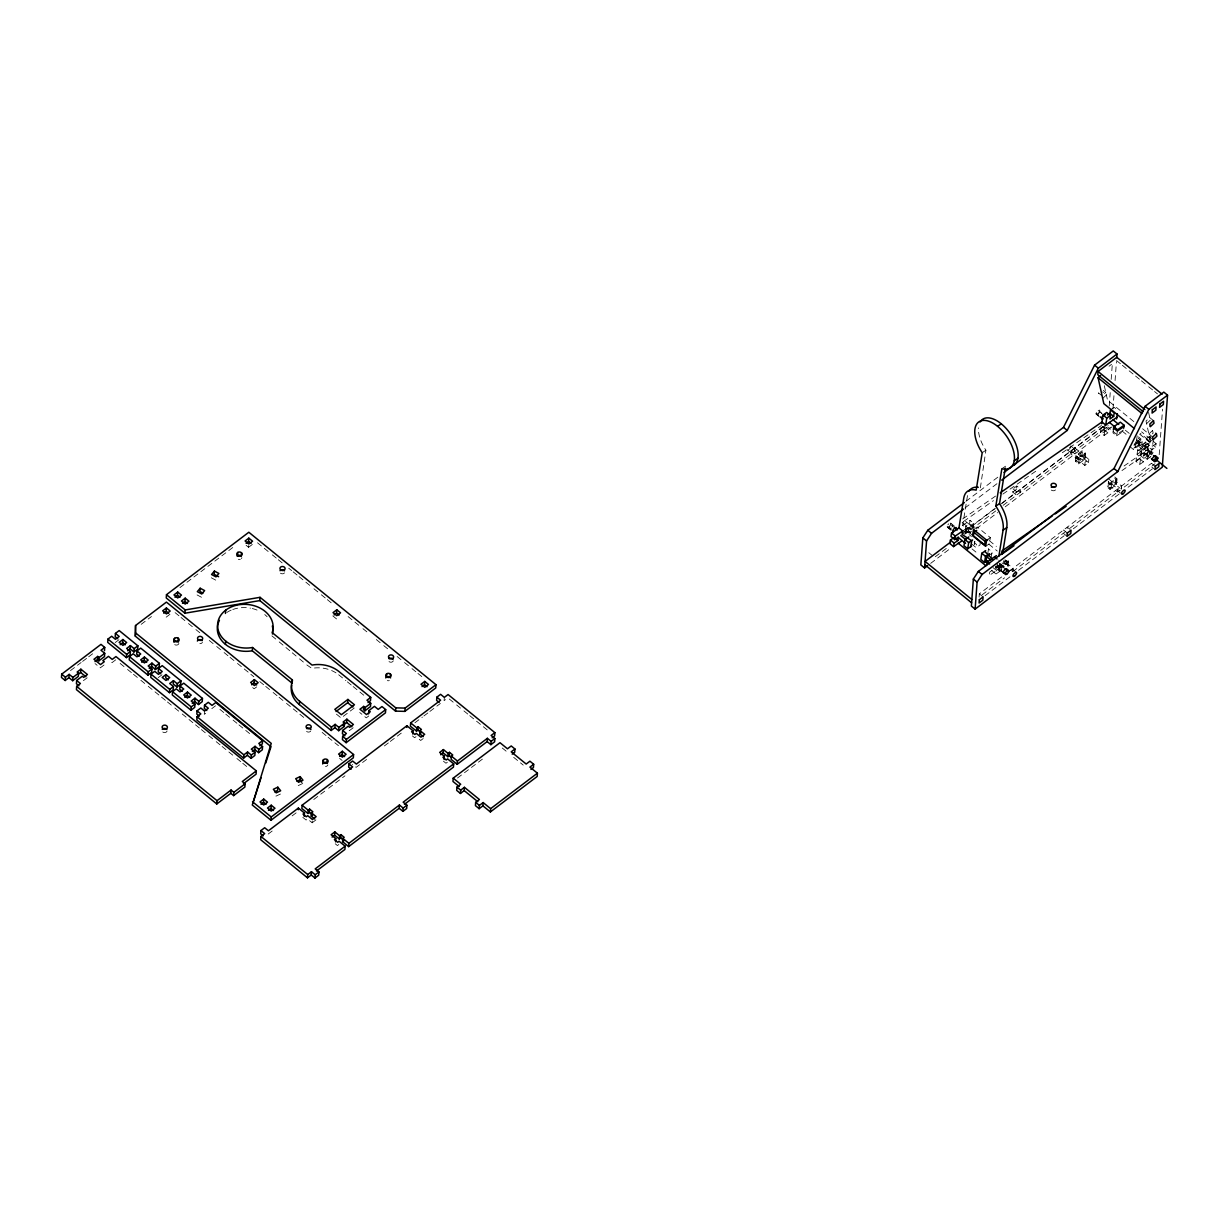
<?xml version="1.0" encoding="UTF-8"?>
<svg xmlns="http://www.w3.org/2000/svg" width="1229" height="1229" viewBox="0 0 1229 1229"><rect width="100%" height="100%" fill="white"/><g stroke="black" fill="none" stroke-linecap="round" stroke-linejoin="round"><path stroke-width="0.75" stroke-dasharray="5 3.75" d="M204.536 711.053L204.306 714.341L206.795 712.436M246.092 545.277L248.596 547.304L248.826 544.032M302.81 817.362L306.082 820.035L307.48 818.96L312.166 822.769L312.396 819.497M444.345 697.381L444.099 700.653L446.588 698.763M971.617 543.94L976.287 547.75L976.533 544.478L974.198 542.573M980.281 541.636L980.035 544.908L976.287 547.75M979.098 597.125L979.344 593.853L1003.294 575.694M1001.466 571.762L998.194 569.088L998.516 564.587M999.93 563.527L999.684 566.799L997.349 564.894M1006.167 560.516L1008.348 562.298L1001.804 567.26L1001.558 570.533L998.286 567.859L1004.83 562.897L1008.103 565.57L1006.705 566.63L1006.95 563.358L1013.034 568.305L1012.788 571.577L1010.346 569.611M1003.663 560.685L1003.432 563.957L998.747 560.147M1005.076 559.625L1004.738 564.126L1008.01 566.799L1008.441 561.069L1006.259 559.287M1013.019 488.835L1016.767 491.892L1016.521 495.164L1012.788 492.107L1013.019 488.835L1016.767 485.993L1020.516 489.05L1020.27 492.322L1016.521 489.28L1016.767 485.993M1075.39 461.259L1075.805 455.513L1082.35 450.551L1085.637 453.224L1085.207 458.955L1078.663 463.917L1075.39 461.259L1081.935 456.282L1082.35 450.551M1078.663 463.917L1079.077 458.187L1085.637 453.224M1084.838 465.438L1085.069 462.165L1088.817 459.323L1084.132 455.513L1083.901 458.786L1088.571 462.596L1084.838 465.438L1080.153 461.628L1080.399 458.356L1085.069 462.165M1088.571 462.596L1088.817 459.323M1104.717 425.188L1104.487 428.46L1100.738 425.418M1109.234 405.939L1110.217 392.665M1111.185 379.392L1112.306 364.23M1112.982 408.996L1113.95 395.723M1115.072 380.544L1116.454 361.587M1108.22 484.487L1108.466 481.215M1114.795 476.975L1116.977 478.757L1106.73 486.792L1110.002 489.449L1110.432 483.719L1108.251 481.937M1110.002 489.449L1116.562 484.487L1116.977 478.757M1121.324 489.28L1121.57 485.993L1115.486 481.046L1115.241 484.318L1120.111 488.282M1155.26 466.344L1151.512 463.287L1151.266 466.574L1155.014 469.616M1159.208 454.684L1162.557 409.18M980.373 487.805L985.904 450.198A27.821 14.733 55.6 0 1 978.468 427.892M1112.107 426.832L1108.389 429.413L1107.867 432.9L1104.164 435.481L1100.416 432.439L1101.445 425.48L1105.194 428.522L1108.911 425.941M1100.416 432.439L1104.134 429.843L1104.641 426.371M1104.164 435.481L1105.455 426.786M1113.397 429.735L1112.936 432.792L1116.685 435.834L1123.183 431.302M1116.685 435.834L1117.591 429.751M1129.774 446.511L1133.522 449.553L1134.428 443.469M1137.194 435.896L1136.287 441.979L1142.309 447.049L1139.713 464.439L1135.98 461.397L1138.576 444.007L1142.279 441.411L1146.027 444.468L1145.505 447.94L1141.772 444.898L1142.279 441.411M1138.822 444.698L1139.344 441.211L1148.7 448.831L1148.178 452.318L1144.476 454.899L1135.104 447.279L1135.627 443.807L1144.982 451.427L1144.476 454.899M1138.438 436.909L1140.927 438.937L1140.02 445.021L1133.522 449.553M1135.98 461.397L1139.682 458.801L1140.205 455.329L1143.922 452.748L1147.671 455.79L1147.149 459.277L1143.4 456.22L1143.922 452.748M1140.727 451.857L1141.249 448.37M1144.445 449.261L1144.967 445.789M1141.772 444.898L1145.474 442.317L1145.996 438.83L1149.714 436.249L1153.463 439.291L1151.112 454.945M1139.713 464.439L1143.431 461.858L1143.953 458.371L1147.671 455.79M1143.4 456.22L1147.118 453.639L1149.714 436.249M1145.505 447.94L1149.223 445.359L1149.745 441.887L1153.463 439.291M1121.969 470.553L1140.758 457.48L1137.009 454.438L1148.163 446.68L1151.896 449.722L1155.613 447.141L1156.136 443.669L1141.572 431.809M967.484 495.564L962.676 525.397L966.409 528.439L965.287 535.46M965.241 529.868L965.81 526.365L969.512 523.815L970.08 520.313L973.829 523.354L973.26 526.872L969.558 529.407L968.99 532.925L965.241 529.868L968.959 527.333L972.692 530.375M965.303 532.956L968.391 530.836L968.959 527.333M974.198 544.309L974.689 541.236M974.428 544.401L974.92 541.328M987.778 553.542L988.515 548.933M974.766 528.654L977.239 526.964L990.344 537.626L989.345 543.771L985.643 546.321M991.05 558.027L992.033 551.882M995.521 567.829L995.797 566.077L1003.279 572.176M991.634 570.425L995.997 573.989L996.565 570.471L992.817 567.429M997.702 563.466L997.134 566.968L1000.836 564.434M995.997 573.989L999.715 571.454L1000.268 567.936L996.535 564.894M992.187 570.364L989.714 572.053L989.145 575.556L1007.688 562.851L1008.256 559.349L1004.554 561.883M1102.659 398.473L1106.377 394.985L1102.628 391.943M1148.593 412.406L1149.729 417.568L1146.027 421.055L1150.59 441.749L1140.358 433.407M1150.298 420.164L1146.596 423.636L1150.344 426.693M1148.885 433.991L1152.587 430.503L1156.335 433.56M70.514 670.573L81.099 662.539M82.604 661.402L87.151 657.961M88.657 656.808L93.189 653.367M179.972 587.57L234.862 545.937M115.188 642.583L118.936 639.741M141.181 624.332L151.474 616.528M248.596 547.304L252.329 544.462M166.192 617.158L169.925 614.316M83.434 680.636L87.182 677.793M104.019 665.027L100.286 667.869L95.048 663.599M115.726 659.835L111.977 662.677L109.489 660.649M158.234 677.64L161.982 674.798M211.787 708.657L215.536 705.815M256.646 686.903L254.142 688.793L250.409 685.751M354.229 708.042L341.124 717.982L334.58 712.636M353.169 727.783L349.435 730.625L348.022 729.488M368.761 715.954L366.273 717.859L359.728 712.513M268.183 834.045L272.669 830.65M292.133 815.887L296.635 812.477M313.764 799.495L327.129 789.341M328.619 788.219L344.965 775.822M366.549 759.461L356.133 767.357L352.4 764.3M384.37 745.942L388.84 742.562M390.315 741.425L403.696 731.286M414.91 722.79L422.392 717.106M423.882 715.985L428.383 712.574M429.873 711.437L440.351 703.495M416.032 736.663L414.619 737.723L412.437 735.941M312.166 822.769L315.899 819.943M423.206 738.568L420.702 740.472L417.199 737.615M338.835 844.492L337.422 845.567L335.24 843.785M447.371 762.18L445.973 763.255L442.701 760.582M457.495 778.018L483.151 758.57M1109.05 366.227L1111.554 364.337M965.917 501.355L997.933 477.082M965.088 507.884L997.103 483.596M1012.788 492.107L1016.521 489.28M962.491 533.048L994.476 508.791M1001.912 503.153L1103.227 426.325M964.965 531.466L995.398 508.391M1001.481 503.782L1103.427 426.478M935.3 556.752L948.788 546.536M995.72 510.941L965.994 533.478L966.24 530.206L972.323 535.153M1003.156 505.303L1108.22 425.618M930.676 563.358L950.447 548.364M976.318 528.747L997.61 512.585M1005.23 506.824L1110.202 427.216M998.194 569.088L1008.441 561.069M1009.286 571.147L1151.512 463.287M982.094 594.851L1004.554 577.83M1012.788 571.577L1067.064 530.436L1067.294 527.149L1071.043 530.206M1070.029 528.178L1120.08 490.217M1124.32 487.007L1155.014 463.732M985.074 595.696L1010.929 576.078M1018.534 570.317L1064.191 535.706M1073.316 528.777L1120.479 493.013M1128.084 487.237L1152.433 468.787M1111.677 409.011L1114.15 407.291L1117.898 410.332M995.551 496.086L962.676 518.961L973.906 528.117M963.72 521.357L993.462 500.649M1002.849 494.119L1037.291 470.154M1062.332 452.718L1101.445 425.48M1123.383 430.012L1116.869 434.528L1113.136 431.487M1135.734 442.563L1140.927 438.937M1134.244 444.775L1140.742 440.243L1138.238 438.215M1133.722 448.247L1140.22 443.73L1136.472 440.673M1142.309 447.049L1146.027 444.468M1124.059 465.991L1141.28 454.008L1137.532 450.966L1148.669 443.208L1152.418 446.25L1156.136 443.669M1144.982 451.427L1148.7 448.831M1147.149 459.277L1150.866 456.681L1147.118 453.639M982.201 452.733L985.904 450.198M1001.85 468.741L1005.552 466.206M962.368 525.613L970.08 520.313M962.706 530.989L973.829 523.354M962.138 534.492L965.84 531.957L971.463 536.52M968.99 532.925L971.463 531.235M986.626 540.176L990.344 537.626M988.346 555.831L992.049 553.296L992.264 551.975L988.285 548.841M999.223 565.279L997.364 566.554L1001.113 569.611M280.427 794.042L275.972 796.146L274.067 793.765M302.733 783.457L298.278 785.577L296.373 783.18M211.311 577.784L215.782 580.149M197.07 594.928L201.525 597.294M1116.531 360.558L1120.925 364.122M1122.384 365.32L1134.09 374.845M1135.55 376.043L1139.928 379.607M1141.388 380.806L1147.241 385.568M1148.7 386.751L1153.094 390.33M1154.553 391.513L1157.472 393.894M1149.729 417.568L1153.478 420.625M1103.304 390.376L1105.808 392.404L1102.09 395.876L1098.357 392.834L1098.926 395.415M1133.829 421.593L1107.513 400.162L1104.272 385.507M1142.601 428.752L1152.618 437.032M1153.201 439.629L1149.453 436.572L1153.155 433.1L1152.587 430.503M1145.996 438.83L1149.745 441.887M1139.606 434.098L1155.613 447.141M1145.474 442.317L1149.223 445.359M1125.365 430.227L1129.758 433.806M1137.071 439.752L1153.155 452.856M1149.007 455.79L1146.319 453.609A2.642 1.091 -50.8 0 1 1145.105 452.118A2.642 1.091 -50.8 0 1 1148.332 449.875L1152.341 453.148M1148.439 450.582L1152.449 453.839M1098.188 410.501L1103.857 415.018M1146.841 450.137L1154.4 456.174M1122.2 431.118L1128.053 435.88M1135.366 441.841L1151.45 454.945M1096.068 413.528L1098.741 415.709M1144.721 453.163L1148.746 456.435M1096.191 414.219L1098.864 416.401M1144.844 453.854L1148.854 457.127M1107.836 427.262L1110.34 429.29M1105.9 427.385L1108.389 429.413M1140.205 455.329L1143.953 458.371M1104.134 429.843L1107.867 432.9M1139.682 458.801L1143.431 461.858M1114.703 478.204L1116.884 479.986L1110.34 484.948L1107.068 482.275M1070.689 445.897L1074.423 448.954A2.581 1.06 -50.8 0 1 1072.671 452.549A2.581 1.06 -50.8 0 1 1071.273 451.35A2.581 1.06 -50.8 0 1 1074.423 448.954M1081.935 456.282L1085.207 458.955M1113.29 481.814L1116.562 484.487M1108.466 478.788L1111.968 481.66M1075.805 455.513L1079.077 458.187M1067.402 449.891L1071.15 452.948M1117.944 491.047L1120.433 493.09M1067.294 533.048L1063.561 529.991L1063.315 533.263L1067.064 536.32M969.512 523.815L973.26 526.872M989.345 540.683L996.366 546.398M962.169 522.448L970.587 529.3M988.838 544.17L997.257 551.022M965.81 526.365L969.558 529.407M968.391 530.836L970.879 532.879M1005.199 560.823L1007.688 562.851M1012.681 569.365L1016.414 572.422M950.739 523.185L956.362 527.763M1000.652 563.834L1006.889 568.919M999.515 563.527L1003.248 566.584M999.699 564.249L1001.881 566.031M954.887 527.994L949.28 523.416A2.642 1.091 -50.8 0 1 950.77 524.23A2.642 1.091 -50.8 0 1 948.097 527.256A2.642 1.091 -50.8 0 1 947.528 525.397M1001.681 566.093L1005.43 569.15M999.607 565.478L1001.804 567.26M948.711 526.918L951.384 529.1M947.144 526.442L952.752 531.02M947.252 527.149L952.859 531.727M1003.386 572.883L995.905 566.784A2.642 1.091 -50.8 0 0 998.762 565.14M972.047 548.917L977.869 553.664M995.336 567.89L999.715 571.454M928.817 552.697L932.55 555.754M979.344 593.853L983.077 596.91M257.506 542.788L270.872 553.68M272.362 554.893L276.817 558.519M278.292 559.733L282.747 563.358M288.692 568.197L291.672 570.609M293.147 571.823L297.602 575.449M299.093 576.662L312.458 587.554M313.948 588.768L319.893 593.607M321.368 594.805L325.823 598.431M327.313 599.644L333.259 604.484M348.114 616.589L361.48 627.466M362.954 628.68L367.425 632.305M376.335 639.572L382.265 644.411M383.755 645.624L389.701 650.464M397.121 656.501L403.066 661.34M404.556 662.554L410.486 667.393M411.976 668.607L416.431 672.232M417.921 673.446L423.867 678.285M449.307 699.009L455.145 703.771M456.62 704.954L462.457 709.717M463.917 710.915L468.31 714.479M469.77 715.677L487.314 729.965M502.246 748L507.239 752.071M513.691 757.341L523.231 765.099M332.813 615.898L336.546 618.94M338.666 674.767L345.902 680.651M347.346 681.834L351.678 685.367M353.122 686.55L364.706 695.967M175.102 612.641L179.557 616.267M181.032 617.48L186.977 622.32M188.467 623.533L194.412 628.372M195.887 629.571L201.833 634.41M209.253 640.463L215.198 645.302M216.688 646.515L222.633 651.355M224.108 652.568L228.563 656.194M230.053 657.392L235.999 662.231M237.489 663.445L249.364 673.123M250.854 674.337L253.819 676.749M259.765 681.588L264.22 685.229M265.71 686.427L271.64 691.266M273.13 692.48L277.585 696.106M279.075 697.319L285.005 702.158M286.495 703.372L298.386 713.05M299.861 714.264L305.806 719.103M322.152 732.407L326.607 736.033M328.082 737.246L338.482 745.711M339.619 758.401L342.108 760.444M219.914 709.394L224.308 712.958M225.767 714.157L231.62 718.919M233.08 720.102L237.458 723.681M238.933 724.88L250.624 734.404M120.15 663.445L126.065 668.269M127.539 669.467L131.979 673.077M133.454 674.275L139.369 679.099M140.843 680.298L146.743 685.106M148.233 686.32L160.047 695.937M161.521 697.15L165.961 700.76M167.436 701.959L173.35 706.767M174.825 707.981L180.74 712.789M182.215 713.988L194.028 723.62M195.503 724.818L199.943 728.428M201.418 729.627L207.332 734.45M208.807 735.649L214.722 740.457M216.196 741.671L220.621 745.281M222.096 746.479L235.4 757.31M236.874 758.508L241.314 762.118M242.789 763.332L248.704 768.14M271.932 635.869L277.754 640.708M279.198 641.922L290.827 651.6M292.272 652.814L298.094 657.653M299.538 658.867L305.36 663.706M306.804 664.92L311.828 668.361A27.821 21.83 4.2 0 1 337.345 673.753M947.882 524.829A2.642 1.091 -50.8 0 1 948.788 523.8M1001.604 569.211A2.642 1.091 -50.8 0 1 999.53 569.273A2.642 1.091 -50.8 0 1 1001.835 565.985A2.642 1.091 -50.8 0 1 1003.11 567.076M1148.332 449.875A2.642 1.091 -50.8 0 1 1146.319 453.609M1055.465 489.91A2.642 1.982 8.5 0 1 1051.317 490.064M1149.176 457.05A2.642 1.091 -50.8 0 1 1149.468 454.254A2.642 1.091 -50.8 0 1 1152.218 453.209M1152.218 453.624A2.642 1.091 -50.8 0 1 1151.819 454.669M1119.942 490.233A2.581 1.06 -50.8 0 1 1117.745 490.432A2.581 1.06 -50.8 0 1 1120.157 487.16A2.581 1.06 -50.8 0 1 1121.094 488.65M1010.684 570.179A2.581 1.06 -50.8 0 1 1012.865 569.979M964.826 531.358A2.581 1.06 -50.8 0 1 966.071 531.88A2.581 1.06 -50.8 0 1 964.611 534.446M951.077 528.055A2.642 1.091 -50.8 0 1 948.988 528.255A2.642 1.091 -50.8 0 1 950.985 525.06A2.642 1.091 -50.8 0 1 952.721 525.428M952.583 525.92A2.642 1.091 -50.8 0 1 951.983 527.041M1101.537 412.959A2.642 1.091 -50.8 0 1 1101.292 413.512M1098.311 415.863A2.642 1.091 -50.8 0 1 1098.926 413.098A2.642 1.091 -50.8 0 1 1101.583 411.761M1070.782 446.972A2.581 1.06 -50.8 0 1 1067.678 450.014M202.37 642.245A2.581 2.028 4.2 0 1 199.866 643.673M178.896 643.474A2.642 2.074 4.2 0 1 173.811 643.689M327.866 764.807A2.642 2.074 4.2 0 1 325.501 766.466M310.66 731.132A2.581 2.028 4.2 0 1 306.589 731.439M389.332 680.589A2.642 2.074 4.2 0 1 387.304 680.605M241.867 557.613A2.642 2.074 4.2 0 1 241.391 558.611M240.346 559.272A2.642 2.074 4.2 0 1 238.318 559.272M284.513 572.883A2.581 2.028 4.2 0 1 280.458 573.175M393.326 660.803A2.581 2.028 4.2 0 1 388.333 660.664M226.766 612.518A27.821 21.83 4.2 0 1 231.19 610.137M232.788 609.507A27.821 21.83 4.2 0 1 250.516 608.171M252.283 608.555A27.821 21.83 4.2 0 1 258.981 610.921M264.742 614.561A27.821 21.83 4.2 0 1 267.139 616.774M167.083 731.101A2.642 2.074 4.2 0 1 162.228 731.47M1071.043 450.736L1070.797 454.008L1076.881 458.955L1077.126 455.682L1071.043 450.736M1074.776 447.894L1074.545 451.166L1080.629 456.128L1080.859 452.84L1074.776 447.894M1111.738 483.888L1111.508 487.16L1117.591 492.107L1117.822 488.835L1111.738 483.888M1082.273 451.78L1075.713 456.742L1078.985 459.416L1085.545 454.453L1082.273 451.78M1082.027 455.053L1075.483 460.03L1078.755 462.688L1085.299 457.726L1082.027 455.053M1113.366 480.585L1106.822 485.563L1110.094 488.22L1116.654 483.258L1113.366 480.585M1097.666 413.973A2.642 1.091 -50.8 0 0 1099.663 410.256A2.642 1.091 -50.8 0 0 1096.452 412.483A2.642 1.091 -50.8 0 0 1097.666 413.973"/><path stroke-width="1.5" d="M104.496 650.694L104.726 647.422L100.993 644.365L61.696 674.168L61.45 677.44L65.198 680.497L68.932 677.655L69.177 674.383L72.926 677.425L72.68 680.697L68.932 677.655M65.198 680.497L65.429 677.225L69.177 674.383M72.68 680.697L78.287 676.442L78.533 673.169L77.135 672.033L80.868 669.191L87.428 674.521L83.68 677.363L82.282 676.227L76.659 680.482L76.428 683.754L78.917 685.782M76.659 680.482L80.407 683.524L76.659 686.366L76.428 689.638L216.78 803.966L230.822 793.319L231.067 790.047L233.863 792.336L233.633 795.609L230.822 793.319M78.134 674.352L80.638 672.463L80.868 669.191M97.475 659.696L97.721 656.424L99.119 657.561L98.873 660.833L97.475 659.696L94.986 661.586M104.726 647.422L100.993 650.249L104.726 653.306L104.496 656.578L98.873 660.833M133.915 651.938L137.648 649.096L137.894 645.824L119.182 630.569L115.434 633.411L119.182 636.468L115.434 639.295L111.685 636.253L107.952 639.095L107.706 642.368L126.418 657.607L130.166 654.765L130.412 651.493L126.664 648.451L130.412 645.609L134.145 648.651L133.915 651.938L130.166 648.881L130.412 645.609M115.434 633.411L115.188 636.683L117.692 638.727M120.181 644.672L122.685 642.782L122.915 639.51L126.664 642.567L122.915 645.394L119.182 642.352L122.915 639.51M126.418 657.607L126.664 654.335L130.412 651.493M155.438 669.467L159.171 666.625L159.417 663.353L140.705 648.113L136.957 650.94L140.705 653.997L136.957 656.824L133.208 653.782L129.475 656.624L129.229 659.896L147.941 675.136L151.689 672.294L151.935 669.022L148.187 665.98L151.935 663.138L155.668 666.179L155.438 669.467L151.689 666.41L151.935 663.138M135.543 625.515L135.543 632.874L271.24 743.391L252.283 805.01L270.995 820.25L353.337 757.817L353.583 754.529L166.422 602.102L135.543 625.515L135.313 636.161L270.995 746.664L265.725 763.071M135.313 636.161L135.543 632.874M136.957 650.94L136.711 654.212L139.215 656.255M141.704 662.216L144.208 660.311L144.438 657.039L148.187 660.096L144.438 662.923L140.705 659.881L144.438 657.039M147.941 675.136L148.187 671.864L151.935 669.022M176.961 686.996L180.694 684.154L180.94 680.881L162.228 665.642L158.48 668.468L162.228 671.526L158.48 674.368L154.731 671.311L150.998 674.153L150.752 677.425L169.464 692.664L173.212 689.822L173.458 686.55L169.71 683.508L173.458 680.666L177.191 683.723L176.961 686.996L173.212 683.938L173.458 680.666M158.48 668.468L158.234 671.756L160.738 673.784M166.483 594.698L166.253 597.97L184.964 613.21L259.826 600.597L395.508 711.115L404.863 711.376L435.742 687.963L435.988 684.691L248.826 532.249L166.483 594.698L185.21 609.937L260.056 597.325L395.753 707.843L405.109 708.104L435.988 684.691M163.687 613.163L166.192 611.274L166.422 607.986L170.17 611.043L166.422 613.885L162.689 610.828L166.422 607.986M165.961 674.567L162.228 677.409L165.961 680.451L169.71 677.625L165.961 674.567L165.731 677.84L168.219 679.883M169.464 692.664L169.71 689.392L173.458 686.55M174.979 597.233L177.483 595.343L177.713 592.071L181.462 595.113L177.713 597.955L173.98 594.913L177.713 592.071M174.272 641.646L174.503 638.373M198.483 704.524L202.217 701.682L202.462 698.41L183.751 683.17L180.002 685.997L183.751 689.054L180.002 691.896L176.254 688.839L172.521 691.681L172.275 694.953L190.987 710.193L194.735 707.366L194.981 704.079L191.232 701.037L194.981 698.195L198.714 701.252L198.483 704.524L194.735 701.467L194.981 698.195M177.99 641.492L178.236 638.22M182.476 603.331L184.964 601.442L185.21 598.17L188.943 601.211L185.21 604.053L181.462 601.012L185.21 598.17M184.964 613.21L185.21 609.937M180.002 685.997L179.757 689.285L182.261 691.312M184.749 697.273L187.254 695.368L187.484 692.096L191.232 695.153L187.484 697.98L183.751 694.938L187.484 692.096M190.987 710.193L191.232 706.921L194.981 704.079M200.158 588.23L197.316 591.656L201.771 594.022L204.628 590.596L200.158 588.23L199.928 591.502L202.893 593.085M259.826 745.819L262.315 743.929L262.56 740.657L215.766 702.542L212.033 705.385L208.285 702.327L204.536 705.169L208.285 708.227L204.536 711.053L200.803 708.012L197.055 710.854L196.824 714.126L199.313 716.154M197.055 710.854L200.803 713.895L197.055 716.737L196.824 720.01L243.603 758.124L247.352 755.282L247.582 752.01L251.33 755.052L251.085 758.324L247.352 755.282M204.536 705.169L204.306 708.442L206.795 710.485M214.399 571.086L211.557 574.511L216.012 576.877L218.87 573.451L214.399 571.086L214.169 574.358L218.624 576.724M225.445 613.455L225.675 610.183M225.445 644.365L225.69 641.077M216.78 803.966L217.026 800.693L231.067 790.047M237.535 555.692L237.781 552.42M241.514 552.789L241.268 556.076A2.642 2.074 4.2 0 0 237.074 556.076M246.092 543.31L248.596 541.421L248.826 538.148L252.575 541.19L248.826 544.032L245.093 540.975L248.826 538.148M243.603 758.124L243.849 754.836L247.582 752.01M252.529 647.499L292.41 679.975L292.179 683.263L252.283 650.771L252.529 647.499A27.821 21.83 4.2 0 1 217.656 627.312A27.821 21.83 4.2 0 1 247.751 604.484A27.821 21.83 4.2 0 1 272.177 632.597L312.058 665.073A27.821 21.83 4.2 0 1 338.912 671.495L370.728 697.396L370.482 700.684L367.993 702.573M97.721 656.424L93.972 659.251L100.517 664.597L104.265 661.755L102.867 660.603L108.475 656.347L112.223 659.405L115.956 656.563L256.323 770.89L242.297 781.521L245.093 783.81L244.863 787.082L233.633 795.609M259.826 600.597L260.056 597.325M251.653 684.799L254.142 682.909L254.388 679.637L258.136 682.679L254.388 685.521L250.639 682.479L254.388 679.637M254.833 749.598L255.079 746.326L258.812 749.383L258.582 752.655L254.833 749.598L252.344 751.487M255.079 746.326L251.33 749.168L255.079 752.209L254.833 755.482L251.085 758.324M256.323 770.89L256.093 774.162L243.45 783.733M262.56 740.657L258.812 743.484L262.56 746.541L262.315 749.813L258.582 752.655M304.208 816.302L304.454 813.03L298.37 808.067L268.429 830.773L264.681 827.731L260.932 830.558L260.702 833.846L263.19 835.874M260.932 830.558L264.681 833.615L260.932 836.457L260.702 839.73L307.48 877.829L311.229 875.002L311.475 871.714L315.208 874.771L314.977 878.044L311.229 875.002M261.009 804.273L263.513 802.383L263.743 799.111L267.492 802.153L263.743 804.995L260.01 801.938L263.743 799.111M268.506 810.372L270.995 808.482L271.24 805.21L274.973 808.252L271.24 811.094L267.492 808.037L271.24 805.21M270.995 820.25L271.24 816.978L353.583 754.529M277.815 787.174L280.673 790.769L276.202 792.874L273.36 789.295L277.815 787.174L277.585 790.447L274.605 791.86M334.933 727.645L338.666 730.687L338.912 727.414L335.164 724.373L334.933 727.645L331.185 730.487L299.369 704.57L299.615 701.298A27.821 21.83 4.2 0 1 292.41 679.975M301.781 782.258L299.891 779.877L300.122 776.605L295.667 778.71L298.509 782.305L302.979 780.185L300.122 776.605M298.248 809.711L298.37 808.067M412.744 733.99L412.99 730.717L406.907 725.755L356.379 764.069L352.631 761.028L348.898 763.87L352.631 766.911L302.104 805.225L301.873 808.513L307.957 813.46L309.355 812.4L309.6 809.128L312.873 811.785L311.475 812.845L311.229 816.133L314.732 818.99M307.957 813.46L308.187 810.188L309.6 809.128M307.48 877.829L307.726 874.556L311.475 871.714M323.227 762.994L323.473 759.722M334.058 614.946L336.546 613.056L336.792 609.784L340.541 612.825L336.792 615.668L333.044 612.626L336.792 609.784M334.856 831.91L334.626 835.182L339.296 838.992L339.542 835.72L334.856 831.91L331.123 834.737L335.794 838.547L334.396 839.622L337.668 842.28L339.066 841.22L345.149 846.182L315.208 868.888L318.956 871.929L318.71 875.202L314.977 878.044M326.96 762.825L327.206 759.553M331.185 730.487L331.431 727.199L335.164 724.373M338.666 730.687L344.289 726.431L344.519 723.159L343.121 722.022L346.87 719.18L353.414 724.511L349.666 727.353L348.268 726.201L342.645 730.456L342.415 733.744L344.903 735.772M342.645 730.456L346.394 733.513L342.645 736.355L342.415 739.628L346.148 742.669L385.46 712.866L385.691 709.594L381.958 706.552L378.209 709.394L374.461 706.337L368.854 710.592L368.608 713.865M335.563 841.834L335.794 838.547M339.619 756.449L342.108 754.545L342.353 751.272L346.086 754.329L342.353 757.156L338.605 754.114L342.353 751.272M336.024 711.53L347.669 702.711L347.915 699.424L354.459 704.77L341.37 714.694L334.81 709.363L347.915 699.424M344.12 724.342L346.624 722.452L346.87 719.18M346.148 742.669L346.394 739.397L385.691 709.594M339.296 838.992L340.71 837.932L340.94 834.645L344.212 837.318L342.814 838.378L342.568 841.665L348.652 846.612L399.179 808.298L399.425 805.026L403.173 808.067L402.928 811.34L399.179 808.298M348.898 763.87L348.652 767.142L351.156 769.17M345.149 846.182L344.919 849.454L316.467 871.023M348.652 846.612L348.898 843.34L399.425 805.026M364.875 710.823L365.105 707.551L363.707 706.398L363.461 709.686L364.875 710.823L370.482 706.567L370.728 703.295L366.979 700.238L370.728 697.396M386.505 677.041L386.751 673.753M390.238 677.394L390.469 674.122M395.508 711.115L395.753 707.843M404.863 711.376L405.109 708.104M406.784 727.399L406.907 725.755M492.138 737.815L494.626 735.925L494.872 732.638L448.078 694.539L444.345 697.381L440.596 694.324L436.848 697.166L440.596 700.207L410.655 722.913L410.409 726.201L416.493 731.147L417.891 730.087L418.137 726.815L421.409 729.473L420.011 730.548L419.765 733.821L423.283 736.678M443.408 749.598L443.162 752.87L447.848 756.68L448.078 753.408L443.408 749.598L439.659 752.44L444.345 756.25L442.932 757.31L446.204 759.983L447.617 758.907L453.701 763.87L403.173 802.184L406.907 805.225L406.676 808.513L402.928 811.34M416.493 731.147L416.739 727.875L418.137 726.815M422.023 686.596L424.512 684.707L424.758 681.419L428.491 684.476L424.758 687.318L421.009 684.261L424.758 681.419M436.848 697.166L436.618 700.438L439.106 702.466M444.099 759.522L444.345 756.25M447.848 756.68L449.246 755.62L449.491 752.348L452.764 755.005L451.35 756.081L451.12 759.353L457.203 764.3L487.145 741.594L487.375 738.322L491.124 741.364L490.878 744.651L487.145 741.594M453.701 763.87L453.455 767.142L404.418 804.334M512.216 754.176L514.721 752.286L514.951 749.014L511.218 745.957L507.469 748.799L499.988 742.7L453.194 778.172L452.963 781.46L459.2 786.529M457.203 764.3L457.434 761.028L487.375 738.322M453.194 778.172L460.691 784.271L456.942 787.113L456.696 790.385L460.445 793.442L464.193 790.6L464.424 787.328L479.402 799.511L475.654 802.353L475.423 805.625L479.156 808.682L482.905 805.84L483.151 802.568L490.632 808.667L490.386 811.939L482.905 805.84M460.445 793.442L460.691 790.155L464.424 787.328M479.156 808.682L479.402 805.41L483.151 802.568M494.872 732.638L491.124 735.48L494.872 738.537L494.626 741.809L490.878 744.651M514.951 749.014L511.218 751.841L526.181 764.039L529.929 761.197L533.678 764.254L533.432 767.526L530.943 769.415M533.678 764.254L529.929 767.096L537.411 773.179L537.181 776.467L490.386 811.939M964.396 502.523L927.803 530.267L922.825 537.903L920.844 564.925L924.592 567.967L927.634 565.663M924.592 567.967L926.574 540.96L931.551 533.309L963.567 509.036M973.353 579.059L971.371 606.081L975.119 609.123L1162.265 467.22L1167.55 395.154L1163.802 392.112L1145.09 406.307L1114.012 468.526L978.345 571.424L973.353 579.059L977.101 582.116L975.119 609.123M1162.112 394.202L1116.777 357.286L1098.065 371.465L1097.82 374.753L1143.154 411.669M1116.746 357.793L1117.023 353.998L1113.274 350.956L1094.563 365.151L1063.484 427.369L1004.032 472.458M976.717 530.406L973.936 532.341L973.414 535.813L984.644 544.969L985.166 541.482L987.947 539.546M1101.706 423.744L1103.012 415.049L1106.73 412.452L1110.463 415.51L1109.956 418.981L1113.658 416.401L1114.181 412.913L1110.432 409.871L1109.925 413.343L1107.437 415.079M1000.237 492.814L1101.967 421.993L1105.716 425.05L1106.761 418.09L1110.463 415.51M1113.397 429.735L1113.843 426.693L1120.341 422.177L1124.089 425.219L1123.629 428.26M1116.593 419.028L1117.376 413.804M954.119 537.503L950.416 540.038L949.848 543.556L953.596 546.598L961.324 541.298M959.265 527.733L951.553 533.017L950.985 536.535L954.718 539.577L958.436 537.042L957.867 540.545L954.165 543.095L953.596 546.598M954.718 539.577L955.286 536.074L963.014 530.774M968.851 536.904L964.965 539.562L963.966 545.707L967.715 548.764L971.601 546.091M967.715 548.764L968.698 542.619L972.6 539.946M970.726 546.951L971.709 540.806L962.138 534.492L962.706 530.989L958.958 527.932L963.766 498.098A27.821 14.733 55.6 0 1 976.164 490.141L982.201 452.733A27.821 14.733 55.6 0 1 981.449 420.671A27.821 14.733 55.6 0 1 1011.559 445.19A27.821 14.733 55.6 0 1 1001.85 468.741L995.828 506.148A27.821 14.733 55.6 0 1 1003.079 530.114L998.87 556.215M985.704 550.623L981.802 553.28L980.819 559.425L984.552 562.483L987.148 560.701M984.552 562.483L985.55 556.338L989.437 553.664M989.191 555.001L986.718 556.691L986.165 560.209L988.838 562.39M986.534 565.494L987.102 561.991L996.381 555.631M1002.572 553.68L1006.781 527.564A27.821 14.733 55.6 0 0 999.53 503.613L1005.261 468.065M253.451 801.369L261.055 777.665M1001.681 480.14L1067.233 430.427L1098.311 368.193L1117.023 353.998M977.101 582.116L982.079 574.465L1117.76 471.583L1148.838 409.349L1167.55 395.154M1134.505 428.644L1103.811 403.634L1098.096 377.764L1100.569 375.444M72.926 677.425L78.533 673.169M99.119 657.561L104.726 653.306M127.678 650.771L130.166 648.881M134.145 648.651L137.894 645.824M149.201 668.299L151.689 666.41M155.668 666.179L159.417 663.353M177.191 683.723L180.94 680.881M192.231 703.372L194.735 701.467M198.714 701.252L202.462 698.41M251.33 755.052L255.079 752.209M258.812 749.383L262.56 746.541M233.863 792.336L245.093 783.81M363.707 706.398L359.959 709.241L366.519 714.571L370.252 711.745L368.854 710.592M338.912 727.414L344.519 723.159M365.105 707.551L370.728 703.295M304.454 813.03L303.041 814.09L306.328 816.747L307.726 815.687L312.396 819.497L316.145 816.655L311.475 812.845M412.99 730.717L411.592 731.777L414.864 734.45L416.262 733.375L420.948 737.185L424.681 734.358L420.011 730.548M311.229 816.133L312.627 815.057M419.765 733.821L421.178 732.745L417.891 730.087M332.122 837.072L334.626 835.182M440.673 754.76L443.162 752.87M339.542 835.72L340.94 834.645M448.078 753.408L449.491 752.348M342.568 841.665L343.982 840.59L340.71 837.932M315.208 874.771L318.956 871.929M403.173 808.067L406.907 805.225M491.124 741.364L494.872 738.537M490.632 808.667L537.411 773.179M950.524 542.127L925.068 561.423L971.862 599.537M1105.716 425.05L1116.854 417.292M1124.089 425.219L1117.591 429.751L1113.843 426.693M1123.89 426.524L1117.391 431.056L1113.658 427.999M1052.07 516.119L1001.988 550.976L1001.466 554.448L1013.986 545.737M1055.189 513.937L1066.158 506.302M997.564 426.355L1001.282 423.805M1014.248 460.783L1017.95 458.248M995.828 506.148L999.53 503.613M1003.079 530.114L1006.781 527.564M296.911 781.291L299.891 779.877M1094.563 365.151L1098.311 368.193M1145.09 406.307L1148.838 409.349M1098.065 371.465L1144.86 409.58M1098.096 377.764L1141.956 413.497M1109.925 413.343L1113.658 416.401M1113.151 419.872L1118.759 424.451M1155.122 456.02L1157.795 458.202M1153.524 455.575L1156.197 457.756M1103.012 415.049L1106.761 418.09M1155.936 459.492L1166.889 468.403M1109.434 422.453L1115.041 427.031M1100.078 416.8L1102.751 418.981M1151.419 458.601L1154.092 460.783M1063.484 427.369L1067.233 430.427M1114.012 468.526L1117.76 471.583M973.936 532.341L985.166 541.482M994.522 556.906L997.011 558.934M984.813 551.468L992.556 559.272M1008.871 571.147L1006.997 569.626A2.642 1.091 -50.8 0 0 1005.43 569.15A2.642 1.091 -50.8 0 0 1003.279 572.176L1005.153 573.697M954.626 527.763L957.299 529.945M1005.43 569.15L1007.288 570.671M960.786 535.567L966.132 539.93M986.718 556.691L990.743 559.963M964.965 539.562L968.698 542.619M981.802 553.28L985.55 556.338M958.881 537.995L965.579 543.433M951.553 533.017L955.286 536.074M987.102 561.991L989.606 564.019M955.379 538.517L957.867 540.545M958.159 543.157L985.812 565.693M950.416 540.038L954.165 543.095M927.803 530.267L931.551 533.309M978.345 571.424L982.079 574.465M922.825 537.903L926.574 540.96M924.822 564.695L971.617 602.809M248.596 541.421L251.085 543.448M336.546 613.056L339.05 615.099M424.512 684.707L427.016 686.734M410.655 722.913L416.739 727.875M451.35 756.081L457.434 761.028M449.246 755.62L451.427 757.402M464.193 790.6L477.804 801.692M456.942 787.113L460.691 790.155M475.654 802.353L479.402 805.41M347.669 702.711L352.923 706.967M346.624 722.452L351.863 726.723M342.876 725.294L344.289 726.431M177.483 595.343L179.972 597.371M184.964 601.442L187.453 603.47M299.615 701.298L331.431 727.199M342.645 736.355L346.394 739.397M166.192 611.274L168.68 613.302M254.142 682.909L256.646 684.937M342.108 754.545L344.612 756.588M122.685 642.782L125.174 644.826M144.208 660.311L146.697 662.354M187.254 695.368L189.742 697.411M107.952 639.095L126.664 654.335M129.475 656.624L148.187 671.864M150.998 674.153L169.71 689.392M172.521 691.681L191.232 706.921M197.055 716.737L243.849 754.836M302.104 805.225L308.187 810.188M342.814 838.378L348.898 843.34M309.355 812.4L311.536 814.166M263.513 802.383L266.002 804.411M270.995 808.482L273.483 810.51M252.513 801.738L271.24 816.978M80.638 672.463L85.876 676.733M61.696 674.168L65.429 677.225M76.659 686.366L217.026 800.693M260.932 836.457L307.726 874.556M980.097 422.008A27.821 14.733 55.6 0 1 1008.563 431.333A27.821 14.733 55.6 0 1 1013.833 465.315M968.913 491.339A27.821 14.733 55.6 0 1 978.299 487.283M1004.861 572.653A2.642 1.091 -50.8 0 1 1003.279 572.176M1051.302 487.252A2.642 1.982 8.5 0 1 1054.482 487.13M1153.34 459.969A2.642 1.091 -50.8 0 1 1152.387 458.694A2.642 1.091 -50.8 0 1 1154.861 455.913A2.642 1.091 -50.8 0 1 1155.813 457.173M953.105 531.88A2.642 1.091 -50.8 0 1 954.395 528.378A2.642 1.091 -50.8 0 1 956.331 528.977M1102.812 418.812A2.642 1.091 -50.8 0 1 1102.275 416.708A2.642 1.091 -50.8 0 1 1105.317 414.803M173.888 642.106A2.642 2.074 4.2 0 1 178.466 641.907M322.659 763.946A2.642 2.074 4.2 0 1 327.421 763.24M197.377 641.046A2.581 2.028 4.2 0 1 202.109 640.693M306.589 728.567A2.581 2.028 4.2 0 1 310.922 729.596M385.722 677.901A2.642 2.074 4.2 0 1 390.607 677.87M280.043 570.717A2.581 2.028 4.2 0 1 284.513 570.84M389.009 658.729A2.581 2.028 4.2 0 1 393.065 659.251M299.369 704.57A27.821 21.83 4.2 0 1 291.657 685.091M252.283 650.771A27.821 21.83 4.2 0 1 224.2 643.274A27.821 21.83 4.2 0 1 219.423 620.368M272.346 625.96A27.821 21.83 4.2 0 1 272.454 634.026M162.228 729.381A2.642 2.074 4.2 0 1 166.821 729.519M979.344 599.737L979.098 603.009L982.847 600.182L983.077 596.91L979.344 599.737M1067.294 533.048L1067.064 536.32L1070.797 533.478L1071.043 530.206L1067.294 533.048M1152.341 409.795L1152.095 413.067L1155.844 410.225L1156.074 406.953L1152.341 409.795M1155.26 466.344L1155.014 469.616L1158.763 466.774L1158.993 463.502L1155.26 466.344M1159.823 404.111L1159.577 407.383L1163.325 404.556L1163.571 401.268L1159.823 404.111M973.537 529.499L972.538 535.644L985.643 546.321L986.626 540.176L973.537 529.499M1153.478 420.625L1149.776 424.097L1150.344 426.693L1154.046 423.206L1153.478 420.625M1156.335 433.56L1152.618 437.032L1153.201 439.629L1156.904 436.141L1156.335 433.56M1006.735 574.173A2.642 1.091 -50.8 0 0 1008.763 570.44A2.642 1.091 -50.8 0 0 1005.552 572.653A2.642 1.091 -50.8 0 0 1006.735 574.173M1155.69 461.228A2.642 1.091 -50.8 0 0 1157.687 457.495A2.642 1.091 -50.8 0 0 1154.461 459.738A2.642 1.091 -50.8 0 0 1155.69 461.228M1051.84 486.592A2.642 1.982 8.5 0 0 1056.249 485.962A2.642 1.982 8.5 0 0 1053.007 483.32A2.642 1.982 8.5 0 0 1051.84 486.592M1014.662 576.017A2.581 1.06 -50.8 0 0 1016.414 572.422A2.581 1.06 -50.8 0 0 1013.249 574.819A2.581 1.06 -50.8 0 0 1014.662 576.017M1123.198 493.705A2.581 1.06 -50.8 0 0 1124.965 490.11A2.581 1.06 -50.8 0 0 1121.8 492.506A2.581 1.06 -50.8 0 0 1123.198 493.705M174.825 641.323A2.642 2.074 4.2 0 0 179.142 640.201A2.642 2.074 4.2 0 0 175.624 637.79A2.642 2.074 4.2 0 0 174.825 641.323M323.811 762.656A2.642 2.074 4.2 0 0 328.112 761.534A2.642 2.074 4.2 0 0 324.594 759.123A2.642 2.074 4.2 0 0 323.811 762.656M306.835 728.167A2.581 2.028 4.2 0 0 311.152 727.384A2.581 2.028 4.2 0 0 307.987 724.803A2.581 2.028 4.2 0 0 306.835 728.167M198.284 639.756A2.581 2.028 4.2 0 0 202.601 638.972A2.581 2.028 4.2 0 0 199.451 636.392A2.581 2.028 4.2 0 0 198.284 639.756M389.24 658.314A2.581 2.028 4.2 0 0 393.557 657.53A2.581 2.028 4.2 0 0 390.392 654.949A2.581 2.028 4.2 0 0 389.24 658.314M386.935 677.071A2.642 2.074 4.2 0 0 391.083 675.658A2.642 2.074 4.2 0 0 387.335 673.492A2.642 2.074 4.2 0 0 386.935 677.071M237.95 555.723A2.642 2.074 4.2 0 0 242.113 554.325A2.642 2.074 4.2 0 0 238.365 552.144A2.642 2.074 4.2 0 0 237.95 555.723M280.688 569.903A2.581 2.028 4.2 0 0 285.005 569.119A2.581 2.028 4.2 0 0 281.856 566.538A2.581 2.028 4.2 0 0 280.688 569.903M162.889 728.628A2.642 2.074 4.2 0 0 167.313 727.829A2.642 2.074 4.2 0 0 164.071 725.187A2.642 2.074 4.2 0 0 162.889 728.628"/></g></svg>
